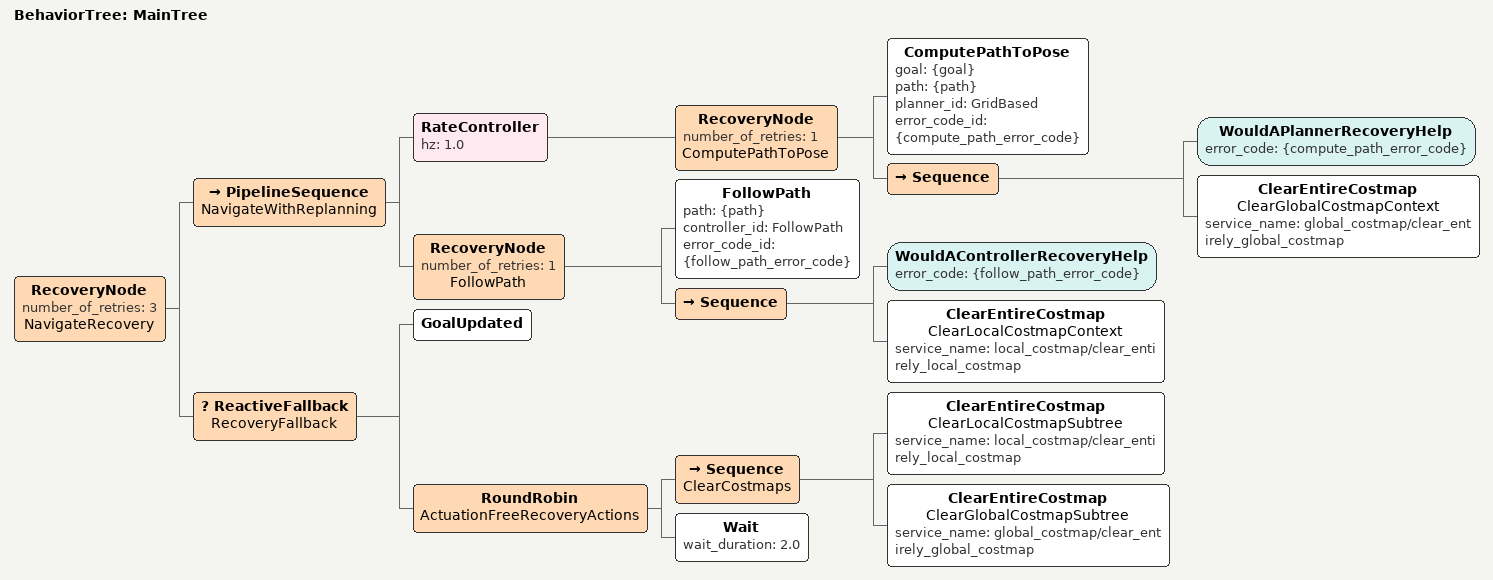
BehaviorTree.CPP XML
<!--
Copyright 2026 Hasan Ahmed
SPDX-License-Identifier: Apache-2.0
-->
<?xml version="1.0"?>
<root BTCPP_format="4" main_tree_to_execute="MainTree">
  <BehaviorTree ID="MainTree">
    <RecoveryNode number_of_retries="3" name="NavigateRecovery">
      <PipelineSequence name="NavigateWithReplanning">
        <RateController hz="1.0">
          <RecoveryNode number_of_retries="1" name="ComputePathToPose">
            <ComputePathToPose
              goal="{goal}"
              path="{path}"
              planner_id="GridBased"
              error_code_id="{compute_path_error_code}"/>
            <Sequence>
              <WouldAPlannerRecoveryHelp error_code="{compute_path_error_code}"/>
              <ClearEntireCostmap
                name="ClearGlobalCostmapContext"
                service_name="global_costmap/clear_entirely_global_costmap"/>
            </Sequence>
          </RecoveryNode>
        </RateController>
        <RecoveryNode number_of_retries="1" name="FollowPath">
          <FollowPath
            path="{path}"
            controller_id="FollowPath"
            error_code_id="{follow_path_error_code}"/>
          <Sequence>
            <WouldAControllerRecoveryHelp error_code="{follow_path_error_code}"/>
            <ClearEntireCostmap
              name="ClearLocalCostmapContext"
              service_name="local_costmap/clear_entirely_local_costmap"/>
          </Sequence>
        </RecoveryNode>
      </PipelineSequence>
      <ReactiveFallback name="RecoveryFallback">
        <GoalUpdated/>
        <RoundRobin name="ActuationFreeRecoveryActions">
          <Sequence name="ClearCostmaps">
            <ClearEntireCostmap
              name="ClearLocalCostmapSubtree"
              service_name="local_costmap/clear_entirely_local_costmap"/>
            <ClearEntireCostmap
              name="ClearGlobalCostmapSubtree"
              service_name="global_costmap/clear_entirely_global_costmap"/>
          </Sequence>
          <Wait wait_duration="2.0"/>
        </RoundRobin>
      </ReactiveFallback>
    </RecoveryNode>
  </BehaviorTree>
</root>
